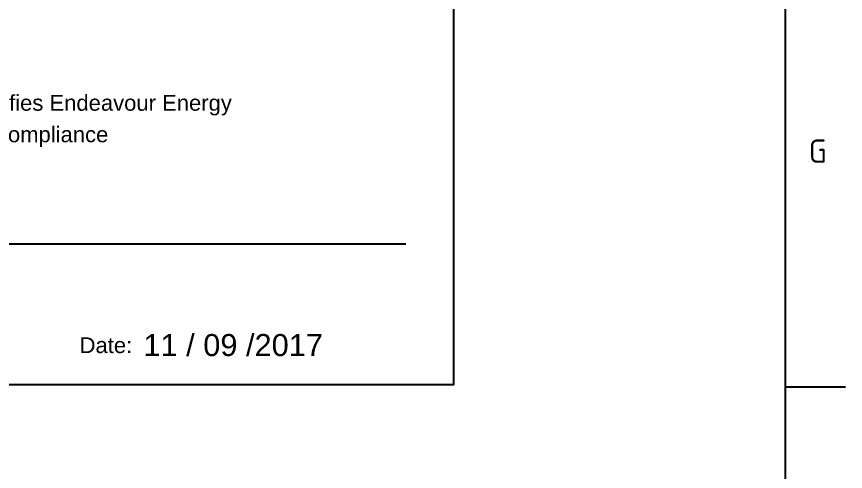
# Paper-space layout 'SHEET 3' of a CAD drawing. Header units: metres, sheet in millimetres. Extents: x -9 to 825, y -5 to 581.
# Drawn here: x 700.4 to 824.6, y 62.9 to 131.2 of the extents above; entities that cross this region are included whole.
import ezdxf
from ezdxf.enums import TextEntityAlignment as Align

# ---------------------------------------------------------------- set-up
doc = ezdxf.new("R2010")
doc.units = ezdxf.units.M
doc.layers.get('0').update_dxf_attribs({"color": 6})
doc.layers.add('_User Miscellaneous1', color=7, linetype='Continuous')
doc.styles.add('iecISOCP', font='isocp.shx')
doc.styles.get("Standard").update_dxf_attribs({"font": 'arial.ttf'})

# ---------------------------------------------------------------- blocks, each defined once
blk = doc.blocks.new('NOTE_DESIGN-COMPLIANCE')
blk.add_line((15.997, 16.013), (98.335, 16.013))
blk.add_lwpolyline([(0, 113.304), (103.738, 113.304), (103.738, 0), (0, 0)], close=True)
at = {"color": 7, "lineweight": -3}
blk.add_text('Date: ', height=1.79, dxfattribs=at).set_placement((61.291, 5.382), align=Align.TOP_LEFT)
at = {"color": 7, "lineweight": -3, "insert": (4.932, 32.936), "char_height": 1.79, "attachment_point": 1, "line_spacing_factor": 1.2}
blk.add_mtext('                                                         indemnifies Endeavour Energy \\Pfor any loss or damage resulting from non-compliance \\Pof the design  with the above standards.', dxfattribs=at)
at = {"insert": (68.539, 5.755), "char_height": 2.5, "attachment_point": 1}
blk.add_mtext_dynamic_manual_height_columns('11 / 09 /2017', width=40.21263, gutter_width=167.8, heights=[0], dxfattribs=at)
at = {"ltscale": 0.5}
for tag, p in [('COMPANYNAME', (5.147, 31.102)), ('NAME', (15.999, 9.52)), ('SPN', (37.539, 3.383)), ('DATE', (68.732, 3.592))]:
    blk.add_attdef(tag, p, '', height=1.8, dxfattribs=at)
blk = doc.blocks.new('A1_FRAME_TITLE')
at = {"layer": '_User Miscellaneous1', "linetype": 'Continuous'}
for p, q in [((824.37, 5.97), (824.37, 574.39)), ((824.37, 77.93), (833.35, 77.93))]:
    blk.add_line(p, q, dxfattribs=at)
at = {"layer": '_User Miscellaneous1', "style": 'iecISOCP'}
blk.add_text('G', height=3.5, dxfattribs=at).set_placement((827.87, 111.56))
at = {"layer": '_User Miscellaneous1', "style": 'iecISOCP', "flags": 8}
blk.add_attdef('VERSION_NO', text='', height=2.5, rotation=90, dxfattribs=at).set_placement((302.04, 43.81), align=Align.MIDDLE_CENTER)
at = {"layer": '_User Miscellaneous1', "style": 'iecISOCP'}
for tag, p in [('CAP_NO', (513.19, 43.46)), ('IE_NUM', (513.05, 37.81)), ('REF_No_1', (335.24, 32.31)), ('REF_1', (362.52, 32.31)), ('GEN_WO', (441.71, 31.76)), ('HV_SWITCH', (513.46, 32.16)), ('REF_No_2', (335.24, 26.31)), ('REF_2', (362.52, 26.31)), ('OH_WO', (441.71, 25.81)), ('UBD_REF', (513.05, 25.83)), ('REF_No_3', (335.24, 20.31)), ('REF_3', (362.52, 20.31)), ('UG_WO', (441.71, 20.05)), ('GIS_MAP_No', (513.05, 20.04)), ('REF_No_4', (335.24, 14.31)), ('REF_4', (362.52, 14.31)), ('SUB_WO', (441.71, 13.81)), ('HV_OP_DIAG', (513.33, 14.2)), ('LGA', (512.95, 7.78)), ('ExportID', (9.08, 2.39))]:
    blk.add_attdef(tag, p, '', height=2.5, dxfattribs=at)
at = {"layer": '_User Miscellaneous1'}
blk.add_attdef('DRAFT_NUM', (44.9, 23.46), '', height=2.5, rotation=90, dxfattribs=at)
at = {"layer": '_User Miscellaneous1', "style": 'iecISOCP'}
for tag, height, p in [('T1', 3.5, (684.37, 39.47)), ('T2', 3.5, (684.37, 34.35)), ('scale', 2.5, (567.76, 33.27)), ('T3', 3.5, (684.37, 28.92)), ('DRAWN', 2.5, (567.76, 24.93)), ('T4', 3.5, (684.37, 23.66)), ('T5', 3.5, (684.37, 18.23)), ('REV', 5, (820.05, 17.1)), ('DATE', 2.5, (567.76, 16.88)), ('T6', 3.5, (684.37, 12.97)), ('DESIGN', 2.5, (605.62, 9.15)), ('CHD', 2.5, (567.76, 8.37))]:
    blk.add_attdef(tag, text='', height=height, dxfattribs=at).set_placement(p, align=Align.CENTER)
blk.add_attdef('NUM', text='', height=7, dxfattribs=at).set_placement((783.16, 17), align=Align.MIDDLE_CENTER)
for tag, p in [('NS', (790.71, 8.12)), ('SHTS', (805.41, 8.12))]:
    blk.add_attdef(tag, text='', height=2.5, dxfattribs=at).set_placement(p, align=Align.MIDDLE)
at = {"layer": '_User Miscellaneous1', "style": 'iecISOCP', "flags": 1}
for tag, p in [('ProjectType', (14.17, -26.8)), ('ProjectNumber', (23.56, -26.82)), ('DrawingNumber', (35.51, -26.8)), ('ProjectDescription', (47.56, -26.83)), ('ExportDate', (60.28, -26.79)), ('ExportUserName', (69.15, -26.8)), ('DesignerCompanyName', (81.48, -26.79)), ('ExportAreaOfInterest', (97.1, -26.81)), ('GIS_SUCCESS', (112, -26.78)), ('CAD_SUCCESS', (121.79, -26.78)), ('DEPOTCODE', (132.11, -26.88)), ('ExportCategories', (140.08, -26.8)), ('Comments', (154.38, -26.88))]:
    blk.add_attdef(tag, p, '', height=1, dxfattribs=at)

psp = doc.layouts.new('SHEET 3')

# ---------------------------------------------------------------- block references
at = {"layer": '_User Miscellaneous1'}
psp.add_blockref('A1_FRAME_TITLE', (-8.744, -2.316), dxfattribs=at)
at = {"layer": '_User Miscellaneous1', "xscale": 1.32, "yscale": 1.32, "zscale": 1.32}
psp.add_blockref('NOTE_DESIGN-COMPLIANCE', (628.914, 75.948), dxfattribs=at)

doc.saveas('drawing.dxf')
